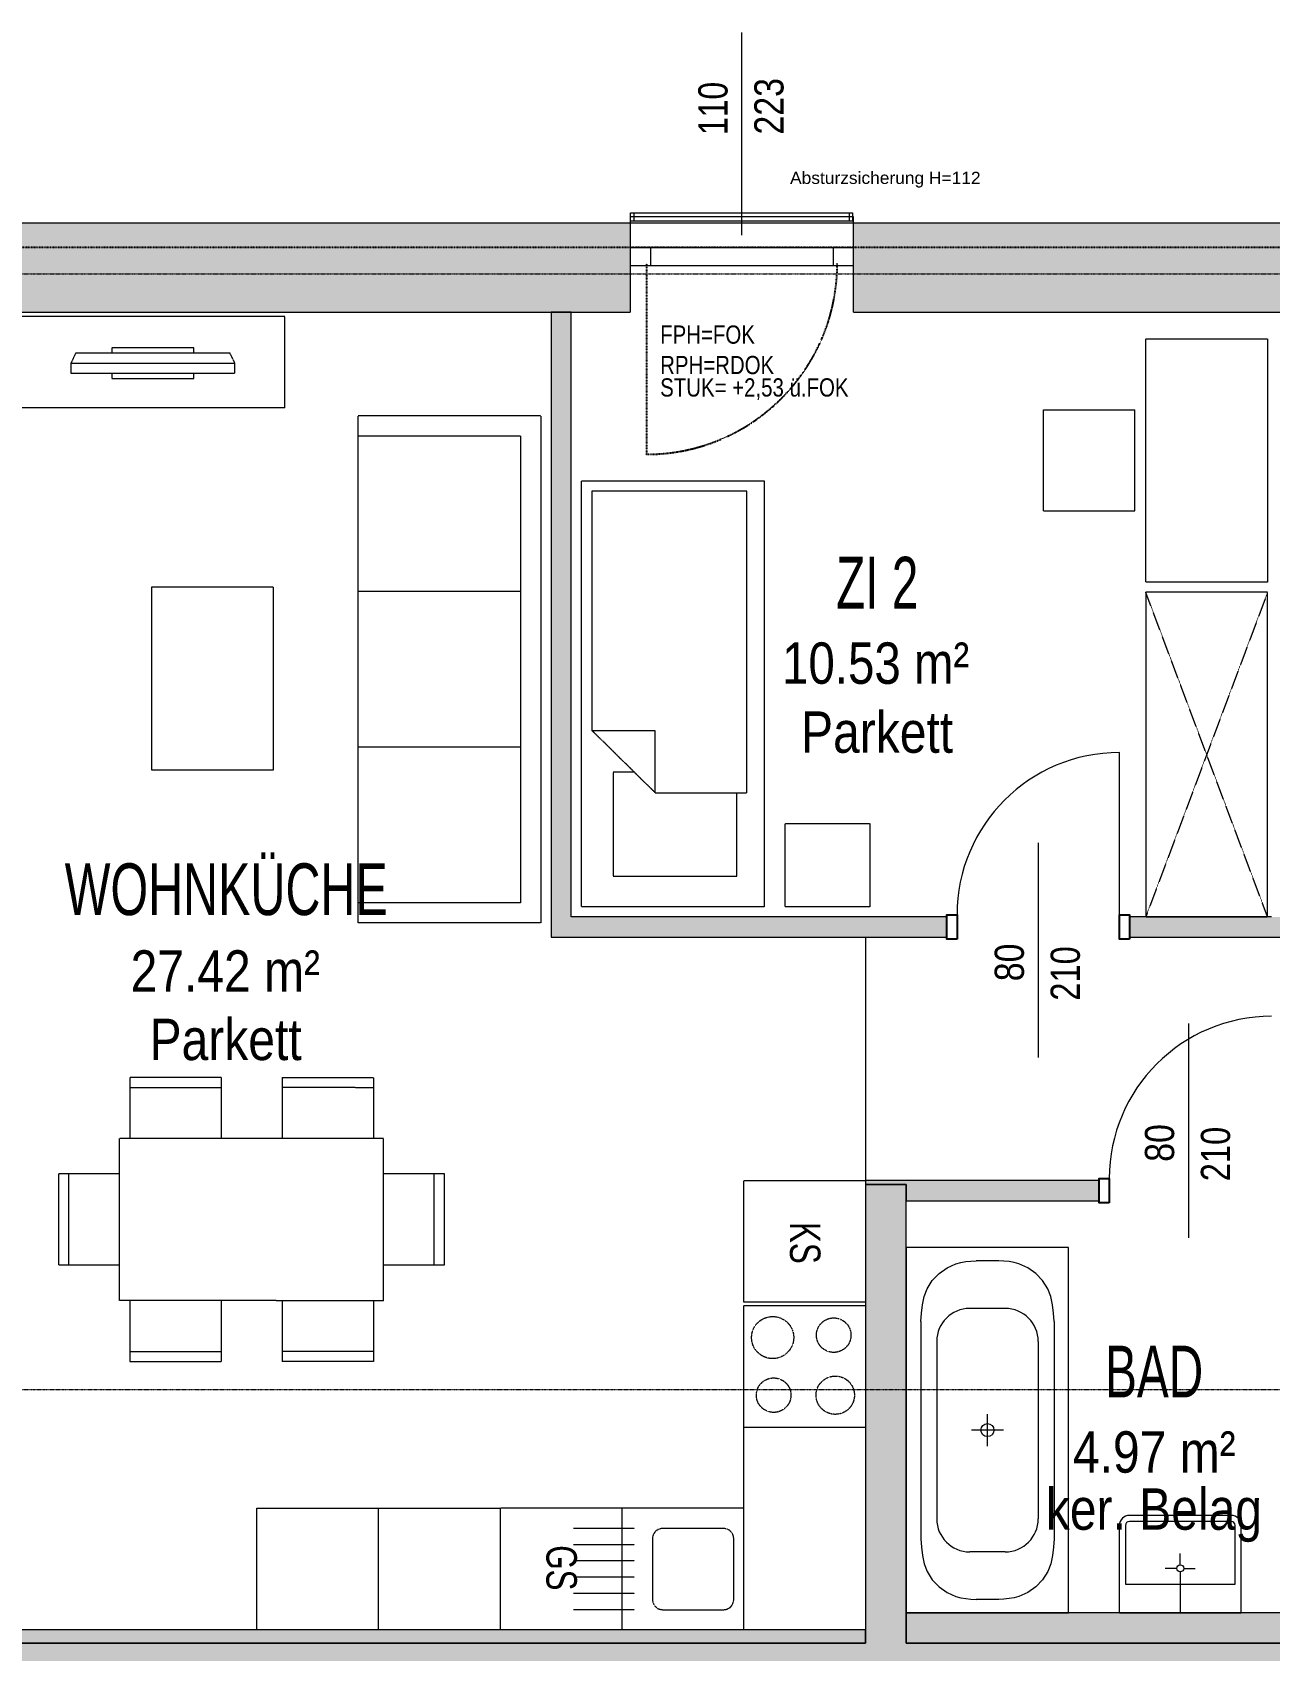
# Model space of a CAD drawing. Header units: millimetres. Extents: x -6934 to 80071, y -6018 to 26687.
# Drawn here: x 1181 to 7275, y 17163 to 25140 of the extents above; entities that cross this region are included whole.
import ezdxf

# ---------------------------------------------------------------- set-up
doc = ezdxf.new("R2010")
doc.units = ezdxf.units.MM
for name, pattern in [('AUSGEZOGEN', [0]), ('PUNKT2_S9', [0.35, 0.15, -0.1, 0, -0.1]), ('STRICHLINIE2_S3', [0.25, 0.15, -0.1]), ('STRICHLINIE_S4', [0.33, 0.25, -0.08]), ('STRICHPUNKT2_S5', [0.48, 0.35, -0.13]), ('VERDECKT2_S2', [0.18, 0.1, -0.08])]:
    doc.linetypes.add(name, pattern=pattern)
for name, color, linetype, lineweight in [('Achsen', 30, 'STRICHPUNKT2_S5', 20), ('Beschriftung Fenster-Tür', 7, 'AUSGEZOGEN', 13), ('Bodenfläche', 7, 'AUSGEZOGEN', 13), ('Decke', 7, 'AUSGEZOGEN', 25), ('Dämmung', 7, 'AUSGEZOGEN', 13), ('Geländer_ Handlauf', 7, 'AUSGEZOGEN', 13), ('Parapethöhe 1_100', 7, 'AUSGEZOGEN', 13), ('Parapethöhe 1_50', 7, 'AUSGEZOGEN', 13), ('Raum-Beschriftung', 7, 'AUSGEZOGEN', 13), ('Raum-Top-Beschriftung', 7, 'AUSGEZOGEN', 13), ('Sanitär', 5, 'AUSGEZOGEN', 13), ('Text 1_50', 7, 'AUSGEZOGEN', 13), ('Türen', 7, 'AUSGEZOGEN', 13), ('Wand Beton tragend', 253, 'AUSGEZOGEN', 35), ('Wand Trockenbau', 7, 'AUSGEZOGEN', 13)]:
    doc.layers.add(name, color=color, linetype=linetype, lineweight=lineweight)
doc.layers.add('Möblierung AG', color=8, linetype='AUSGEZOGEN')
doc.styles.add('ARIAL', font='arial.ttf')
doc.styles.add('Manrope', font='')
doc.styles.get('Manrope').set_extended_font_data('Manrope')

msp = doc.modelspace()

# ---------------------------------------------------------------- hatches: boundary and pattern name
at = {"layer": 'Wand Beton tragend', "linetype": 'AUSGEZOGEN', "lineweight": 13, "true_color": 0xe92222, "transparency": 33554687}
h = msp.add_hatch(color=22, dxfattribs=at)
h.paths.add_polyline_path([(0.4, 23760), (4125.4, 23760), (4125.4, 24200), (0.4, 24200)])
h.paths.add_polyline_path([(5225.4, 23760), (9270.4, 23760), (9270.4, 24200), (5225.4, 24200)])
h.paths.add_polyline_path([(11850.4, 24080), (11850.4, 23760), (12270.4, 23760), (12270.4, 24200), (11270.4, 24200), (11270.4, 23760), (11650.4, 23760), (11650.4, 24080)])
h.paths.add_polyline_path([(14660.4, 24200), (13880.4, 24200), (13880.4, 23760), (14660.4, 23760)])
at = {"layer": 'Wand Beton tragend', "linetype": 'AUSGEZOGEN', "lineweight": 13, "transparency": 33554687}
for points in [[(5285.4, 17000), (5285.4, 14120), (5485.4, 14120), (5485.4, 19460), (5285.4, 19460), (5285.4, 17200), (5385.4, 17200), (5385.4, 17000)], [(440.4, 17000), (5385.4, 17000), (5385.4, 17200), (440.4, 17200)], [(5485.4, 17000), (7935.4, 17000), (7935.4, 17200), (5485.4, 17200)]]:
    msp.add_hatch(color=94, dxfattribs=at).paths.add_polyline_path(points)
at = {"layer": 'Wand Trockenbau', "linetype": 'AUSGEZOGEN', "lineweight": 13, "transparency": 33554687}
for points in [[(3735.4, 23760), (3735.4, 20680), (3835.4, 20680), (3835.4, 23760)], [(5485.4, 17200), (7935.4, 17200), (7935.4, 17350), (5485.4, 17350)], [(440.4, 17200), (5285.4, 17200), (5285.4, 17265), (440.4, 17265)]]:
    msp.add_hatch(color=30, dxfattribs=at).paths.add_polyline_path(points)
h = msp.add_hatch(color=30, dxfattribs=at)
h.paths.add_polyline_path([(6585.4, 20680), (9995.4, 20680), (9995.4, 20780), (6585.4, 20780)])
h.paths.add_polyline_path([(11650.4, 20680), (11650.4, 20780), (10895.4, 20780), (10895.4, 20680)])
h.paths.add_polyline_path([(3835.4, 20680), (5685.4, 20680), (5685.4, 20780), (3835.4, 20780)])
h = msp.add_hatch(color=30, dxfattribs=at)
h.paths.add_polyline_path([(5485.4, 19380), (6435.4, 19380), (6435.4, 19480), (5285.4, 19480), (5285.4, 19460), (5485.4, 19460)])
h.paths.add_polyline_path([(9105.4, 19380), (9335.4, 19380), (9335.4, 19480), (9105.4, 19480)])
h.paths.add_polyline_path([(10385.4, 19380), (10385.4, 19480), (10235.4, 19480), (10235.4, 19380)])
h.paths.add_polyline_path([(8205.4, 19480), (7335.4, 19480), (7335.4, 19380), (8205.4, 19380)])

# ---------------------------------------------------------------- linework, layer by layer
at = {"layer": 'Achsen', "color": 8, "linetype": 'PUNKT2_S9', "lineweight": 13, "transparency": 33554687}
for p, q in [((-3882.1, 23950), (49404, 23950)), ((-3882.1, 18450), (49404, 18450))]:
    msp.add_line(p, q, dxfattribs=at)
at = {"layer": 'Beschriftung Fenster-Tür', "color": 7, "linetype": 'AUSGEZOGEN', "lineweight": 9, "transparency": 33554687}
for p, q in [((4675.4, 24140), (4675.4, 25140)), ((6135.4, 21145.1), (6135.4, 20087.3)), ((6875.4, 20255.1), (6875.4, 19197.3))]:
    msp.add_line(p, q, dxfattribs=at)
at = {"layer": 'Decke', "color": 7, "linetype": 'VERDECKT2_S2', "lineweight": -3, "transparency": 33554687}
msp.add_line((14980.4, 24080), (120.4, 24080), dxfattribs=at)
at = {"layer": 'Dämmung', "color": 7, "linetype": 'AUSGEZOGEN', "lineweight": 9, "transparency": 33554687}
msp.add_line((5225.4, 24200), (4125.4, 24200), dxfattribs=at)
at = {"layer": 'Geländer_ Handlauf', "color": 7, "linetype": 'AUSGEZOGEN', "lineweight": 5, "transparency": 33554687}
for p, q in [((4126.7, 24250), (5221.2, 24250)), ((4126.7, 24210), (4126.7, 24250)), ((4142.7, 24250), (4142.7, 24210)), ((5205.2, 24210), (5205.2, 24250)), ((5221.2, 24250), (5221.2, 24210)), ((5221.2, 24210), (4126.7, 24210))]:
    msp.add_line(p, q, dxfattribs=at)
at = {"layer": 'Möblierung AG', "color": 8, "linetype": 'STRICHLINIE_S4', "lineweight": 9, "transparency": 33554687}
for p, q in [((2424.1, 23739.9), (1124.1, 23739.9)), ((2424.1, 23289.9), (2424.1, 23739.9)), ((6665.4, 23630), (7265.4, 23630)), ((6665.4, 22430), (6665.4, 23630)), ((7265.4, 23630), (7265.4, 22430)), ((1394.2, 23559.4), (1369.9, 23509.4)), ((2154, 23559.4), (1394.2, 23559.4)), ((1976.1, 23584.4), (1572, 23584.4)), ((1572, 23584.4), (1572, 23559.4)), ((1976.1, 23559.4), (1976.1, 23584.4)), ((2178.2, 23509.4), (2154, 23559.4)), ((1369.9, 23509.4), (1369.9, 23459.4)), ((1369.9, 23509.4), (2178.2, 23509.4)), ((1369.9, 23459.4), (2178.2, 23459.4)), ((1572, 23459.4), (1572, 23434.4)), ((1976.1, 23434.4), (1976.1, 23459.4)), ((2178.2, 23459.4), (2178.2, 23509.4)), ((1572, 23434.4), (1976.1, 23434.4)), ((2424.1, 23289.9), (1124.1, 23289.9)), ((3685.4, 23250), (2785.4, 23250)), ((2785.4, 20750), (2785.4, 23250)), ((3685.4, 23250), (3685.4, 20750)), ((6161.2, 23280), (6611.2, 23280)), ((6161.2, 22780), (6161.2, 23280)), ((6611.2, 22780), (6611.2, 23280)), ((3585.4, 23150), (2785.4, 23150)), ((3585.4, 23150), (3585.4, 20850)), ((3885.4, 20830), (3885.3, 22930)), ((3885.3, 22930), (4785.3, 22930)), ((4785.3, 22930), (4785.4, 20830)), ((3937.2, 22878.8), (3937.3, 21698.8)), ((4700, 22878.8), (3937.2, 22878.8)), ((4700.1, 21391.4), (4700, 22878.8)), ((6611.2, 22780), (6161.2, 22780)), ((7265.4, 22430), (6665.4, 22430)), ((2368.1, 22405.6), (1768.1, 22405.6)), ((1768.1, 22405.6), (1768.1, 21505.6)), ((2368.1, 21505.6), (2368.1, 22405.6)), ((3585.4, 22383.3), (2785.4, 22383.3)), ((7265.4, 22380), (6665.4, 22380)), ((6665.4, 22380), (6665.4, 20780)), ((7265.4, 22380), (6665.4, 20780)), ((7265.4, 20780), (6665.4, 22380)), ((7265.4, 20780), (7265.4, 22380)), ((4249.2, 21391.4), (3937.3, 21698.8)), ((3937.3, 21698.8), (4249.2, 21698.8)), ((4249.2, 21391.4), (4249.2, 21698.8)), ((3585.4, 21616.7), (2785.4, 21616.7)), ((1768.1, 21505.6), (2368.1, 21505.6)), ((4041.3, 21493.8), (4041.3, 20981.3)), ((4145.3, 21493.8), (4041.3, 21493.8)), ((4249.2, 21391.3), (4700.1, 21391.4)), ((4650.1, 20981.4), (4650.1, 21391.4)), ((4889.4, 20830), (4889.4, 21240)), ((4889.4, 21240), (5305.2, 21240)), ((5305.2, 21240), (5305.2, 20830)), ((4041.3, 20981.3), (4650.1, 20981.4)), ((3585.4, 20850), (2785.4, 20850)), ((4785.4, 20830), (3885.4, 20830)), ((5305.2, 20830), (4889.4, 20830)), ((3685.4, 20750), (2785.4, 20750)), ((6665.4, 20780), (7265.4, 20780)), ((1660.4, 19988.2), (1660.3, 19688.2)), ((2110.4, 19988.2), (1660.4, 19988.2)), ((2110.4, 19988.2), (2110.3, 19688.2)), ((2410.4, 19988.2), (2410.3, 19688.2)), ((2410.4, 19988.2), (2860.4, 19988.1)), ((2860.4, 19988.1), (2860.3, 19688.1)), ((1660.3, 19938.2), (2110.3, 19938.2)), ((2860.3, 19938.1), (2410.3, 19938.2)), ((1610.2, 18888.3), (1610.3, 19688.3)), ((2910.3, 19688.1), (1610.3, 19688.3)), ((2910.2, 18888.1), (2910.3, 19688.1)), ((1310.2, 19063.3), (1310.3, 19513.3)), ((1610.3, 19513.3), (1310.3, 19513.3)), ((1360.3, 19063.3), (1360.3, 19513.3)), ((3210.3, 19513.1), (2910.3, 19513.1)), ((3160.3, 19063.1), (3160.3, 19513.1)), ((3210.2, 19063.1), (3210.3, 19513.1)), ((1610.2, 19063.3), (1310.2, 19063.3)), ((3210.2, 19063.1), (2910.2, 19063.1)), ((2910.2, 18888.1), (1610.2, 18888.3)), ((1660.2, 18888.2), (1660.2, 18588.2)), ((2110.2, 18888.2), (2110.2, 18588.2)), ((2410.2, 18888.2), (2410.2, 18588.2)), ((2860.2, 18888.1), (2860.2, 18588.1)), ((1660.2, 18638.2), (2110.2, 18638.2)), ((1660.2, 18588.2), (2110.2, 18588.2)), ((2860.2, 18638.1), (2410.2, 18638.2)), ((2860.2, 18588.1), (2410.2, 18588.2))]:
    msp.add_line(p, q, dxfattribs=at)
at = {"layer": 'Raum-Top-Beschriftung', "color": 252, "linetype": 'AUSGEZOGEN', "lineweight": 5, "transparency": 33554687}
msp.add_line((5285.4, 20680), (5285.4, 19480), dxfattribs=at)
at = {"layer": 'Sanitär', "color": 8, "linetype": 'STRICHLINIE2_S3', "lineweight": 9, "transparency": 33554687}
for p, q in [((4685.4, 18880), (4685.4, 19480)), ((4685.4, 19480), (5285.4, 19480)), ((5285.4, 19480), (5285.4, 18880)), ((5285.4, 18880), (4685.4, 18880)), ((4685.4, 17265), (4685.4, 18865)), ((4685.4, 18865), (5285.4, 18865)), ((4685.4, 18865), (5285.4, 18865)), ((4685.4, 18265), (5285.4, 18265)), ((5285.4, 18265), (5285.4, 17265)), ((2285.4, 17265), (2285.4, 17865)), ((2285.4, 17865), (3485.4, 17865)), ((2885.4, 17265), (2885.4, 17865)), ((4685.4, 17865), (3485.4, 17865)), ((3485.4, 17865), (3485.4, 17265)), ((4085.4, 17265), (4085.4, 17865)), ((4146.8, 17765), (3846.8, 17765)), ((4235.4, 17715), (4235.4, 17415)), ((4585.4, 17765), (4285.4, 17765)), ((4635.4, 17415), (4635.4, 17715)), ((4146.8, 17685), (3846.8, 17685)), ((4146.8, 17605), (3846.8, 17605)), ((4146.8, 17525), (3846.8, 17525)), ((4146.8, 17445), (3846.8, 17445)), ((4146.8, 17365), (3846.8, 17365)), ((4285.4, 17365), (4585.4, 17365)), ((5285.4, 17265), (2285.4, 17265))]:
    msp.add_line(p, q, dxfattribs=at)
at = {"layer": 'Sanitär', "color": 8, "linetype": 'AUSGEZOGEN', "lineweight": 9, "transparency": 33554687}
for p, q in [((6285.4, 19150), (5485.4, 19150)), ((5485.4, 19150), (5485.4, 17350)), ((6285.4, 17350), (6285.4, 19150)), ((5941.7, 19085), (5829.1, 19085)), ((5973, 18850), (5797.8, 18850)), ((5556.6, 18785), (5556.6, 17715)), ((6214.1, 18785), (6214.1, 17715)), ((5635.4, 18687.6), (5635.4, 17812.4)), ((6135.4, 18687.6), (6135.4, 17812.4)), ((5885.4, 18171.5), (5885.4, 18328.5)), ((5963.9, 18250), (5806.9, 18250)), ((7085.9, 17830), (6584.6, 17830)), ((7085.9, 17800), (6584.9, 17800)), ((6535.4, 17350), (6535.4, 17780.5)), ((6565.4, 17780), (6565.4, 17490)), ((7105.4, 17490), (7105.4, 17781)), ((7135.4, 17350), (7135.4, 17780.5)), ((5973, 17650), (5797.8, 17650)), ((6835.4, 17585.9), (6835.4, 17642.6)), ((6818.2, 17568.7), (6761.5, 17568.7)), ((6835.4, 17551.5), (6835.4, 17350)), ((6852.6, 17568.7), (6909.3, 17568.7)), ((6565.4, 17490), (7105.4, 17490)), ((5941.7, 17415), (5829.1, 17415)), ((5485.4, 17350), (6285.4, 17350)), ((6535.4, 17350), (7135.4, 17350))]:
    msp.add_line(p, q, dxfattribs=at)
for points in [[(5556.6, 18785), (5559.8, 18827), (5564.9, 18868.3), (5573.8, 18908.4), (5588.5, 18946.7), (5613.8, 18987.1), (5647.1, 19022.4), (5686.5, 19050.8), (5730, 19070.3), (5754.3, 19076.7), (5778.9, 19080.7), (5803.9, 19083.2), (5829.1, 19085)], [(6214.1, 18785), (6211, 18827), (6205.9, 18868.3), (6197, 18908.4), (6182.3, 18946.7), (6157, 18987.1), (6123.7, 19022.4), (6084.3, 19050.8), (6040.7, 19070.3), (6016.5, 19076.7), (5991.8, 19080.7), (5966.8, 19083.2), (5941.7, 19085)], [(5556.6, 17715), (5559.8, 17673), (5564.9, 17631.7), (5573.8, 17591.6), (5588.5, 17553.3), (5613.8, 17512.9), (5647.1, 17477.6), (5686.5, 17449.2), (5730, 17429.7), (5754.3, 17423.3), (5778.9, 17419.3), (5803.9, 17416.8), (5829.1, 17415)], [(6214.1, 17715), (6211, 17673), (6205.9, 17631.7), (6197, 17591.6), (6182.3, 17553.3), (6157, 17512.9), (6123.7, 17477.6), (6084.3, 17449.2), (6040.7, 17429.7), (6016.5, 17423.3), (5991.8, 17419.3), (5966.8, 17416.8), (5941.7, 17415)]]:
    msp.add_lwpolyline(points, dxfattribs=at)
at = {"layer": 'Sanitär', "color": 8, "linetype": 'STRICHLINIE2_S3', "lineweight": 9, "transparency": 33554687}
for centre, radius in [((4827.3, 18706.3), 103.7), ((5128.1, 18718.1), 85.1), ((4832.3, 18422.3), 85.1), ((5135.7, 18422.2), 94.4)]:
    msp.add_circle(centre, radius, dxfattribs=at)
at = {"layer": 'Sanitär', "color": 8, "linetype": 'AUSGEZOGEN', "lineweight": 9, "transparency": 33554687}
msp.add_circle((5885.4, 18250), 32, dxfattribs=at)
for centre, radius, start, end in [((5797.8, 18687.6), 162.4, 90, 180), ((5973, 18687.6), 162.4, 0, 90), ((5797.8, 17812.4), 162.4, 180, 270), ((5973, 17812.4), 162.4, 270, 0), ((6584.9, 17780.5), 49.5, 89.99984, 179.99984), ((6584.9, 17780.5), 19.5, 89.99985, 179.99984), ((7085.9, 17780.5), 49.5, 0, 90), ((7085.9, 17780.5), 19.5, 0, 90), ((6835.4, 17568.7), 17.2, 179.99992, 179.9999)]:
    msp.add_arc(centre, radius, start, end, dxfattribs=at)
at = {"layer": 'Sanitär', "color": 8, "linetype": 'STRICHLINIE2_S3', "lineweight": 9, "transparency": 33554687}
for centre, start, end in [((4285.4, 17715), 89.9999, 179.9999), ((4585.4, 17715), 360, 89.99991), ((4285.4, 17415), 179.9999, 269.99991), ((4585.4, 17415), 269.99991, 0.00003)]:
    msp.add_arc(centre, 50, start, end, dxfattribs=at)
at = {"layer": 'Türen', "color": 7, "linetype": 'AUSGEZOGEN', "lineweight": 5, "transparency": 33554687}
msp.add_line((6535.4, 20790), (6535.4, 21590), dxfattribs=at)
at = {"layer": 'Türen', "color": 7, "linetype": 'AUSGEZOGEN', "lineweight": -3, "transparency": 33554687}
for points in [[(5735.4, 20670), (5685.4, 20670), (5685.4, 20790), (5735.4, 20790), (5735.4, 20670)], [(6585.4, 20670), (6535.4, 20670), (6535.4, 20790), (6585.4, 20790), (6585.4, 20670)], [(6485.4, 19370), (6435.4, 19370), (6435.4, 19490), (6485.4, 19490), (6485.4, 19370)]]:
    msp.add_lwpolyline(points, dxfattribs=at)
at = {"layer": 'Türen', "color": 7, "linetype": 'AUSGEZOGEN', "lineweight": 5, "transparency": 33554687}
for centre in [(6535.4, 20790), (7285.4, 19490)]:
    msp.add_arc(centre, 800, 90, 180, dxfattribs=at)
at = {"layer": 'Wand Beton tragend', "color": 7, "linetype": 'AUSGEZOGEN', "lineweight": 18, "transparency": 33554687}
for p, q in [((4125.4, 24200), (0.4, 24200)), ((4125.4, 24200), (4125.4, 23760)), ((5225.4, 23760), (5225.4, 24200)), ((9270.4, 24200), (5225.4, 24200)), ((440.4, 23760), (4125.4, 23760)), ((5225.4, 23760), (9270.4, 23760)), ((5485.4, 19460), (5285.4, 19460)), ((5285.4, 19460), (5285.4, 17200)), ((5485.4, 17200), (5485.4, 19460)), ((5285.4, 17200), (440.4, 17200)), ((11650.4, 17200), (5485.4, 17200))]:
    msp.add_line(p, q, dxfattribs=at)
at = {"layer": 'Wand Beton tragend', "color": 5, "linetype": 'PUNKT2_S9', "lineweight": 18, "transparency": 33554687}
for p, q in [((5225.4, 24080), (4125.4, 24080)), ((4125.4, 24080), (4125.4, 23990)), ((5225.4, 23990), (5225.4, 24080)), ((4125.4, 23990), (5225.4, 23990))]:
    msp.add_line(p, q, dxfattribs=at)
at = {"layer": 'Wand Beton tragend', "color": 7, "linetype": 'VERDECKT2_S2', "lineweight": -3, "transparency": 33554687}
msp.add_line((4205.4, 24000), (4205.4, 23060), dxfattribs=at)
at = {"layer": 'Wand Beton tragend', "color": 7, "linetype": 'AUSGEZOGEN', "lineweight": 13, "transparency": 33554687}
for points in [[(4125.4, 24230), (4125.4, 23990), (5225.4, 23990)], [(5225.4, 24230), (4125.4, 24230)], [(5225.4, 23990), (5225.4, 24230)], [(4125.4, 24080), (5225.4, 24080)], [(4225.4, 24080), (4225.4, 23990)], [(5125.4, 24080), (5125.4, 23990)]]:
    msp.add_lwpolyline(points, dxfattribs=at)
at = {"layer": 'Wand Beton tragend', "color": 7, "linetype": 'VERDECKT2_S2', "lineweight": -3, "transparency": 33554687}
msp.add_arc((4205.4, 24000), 940, 270, 0, dxfattribs=at)
at = {"layer": 'Wand Trockenbau', "color": 7, "linetype": 'AUSGEZOGEN', "lineweight": 13, "transparency": 33554687}
for p, q in [((3735.4, 23760), (3735.4, 20680)), ((3835.4, 23760), (3735.4, 23760)), ((3835.4, 20780), (3835.4, 23760)), ((5685.4, 20780), (3835.4, 20780)), ((5685.4, 20780), (5685.4, 20680)), ((6585.4, 20680), (6585.4, 20780)), ((7285.4, 20780), (6585.4, 20780)), ((3735.4, 20680), (5685.4, 20680)), ((6585.4, 20680), (9995.4, 20680)), ((6435.4, 19480), (5285.4, 19480)), ((5285.4, 19480), (5285.4, 19460)), ((6435.4, 19480), (6435.4, 19380)), ((5285.4, 19460), (5485.4, 19460)), ((5485.4, 19460), (5485.4, 19380)), ((5485.4, 19380), (6435.4, 19380))]:
    msp.add_line(p, q, dxfattribs=at)
at = {"layer": 'Wand Trockenbau', "color": 7, "linetype": 'AUSGEZOGEN', "lineweight": 18, "transparency": 33554687}
for p, q in [((7935.4, 17350), (5485.4, 17350)), ((5485.4, 17350), (5485.4, 17200)), ((5285.4, 17265), (440.4, 17265)), ((5285.4, 17200), (5285.4, 17265)), ((440.4, 17200), (5285.4, 17200)), ((5485.4, 17200), (7935.4, 17200))]:
    msp.add_line(p, q, dxfattribs=at)

# ---------------------------------------------------------------- texts
at = {"layer": 'Beschriftung Fenster-Tür', "color": 7, "linetype": 'AUSGEZOGEN', "lineweight": -3, "transparency": 33554687, "char_height": 144, "attachment_point": 7, "rotation": 90, "style": 'ARIAL'}
for s, insert, width in [('\\W0.78;110', (4607.1, 24634.3), 335.582), ('\\W0.83;223', (4882.8, 24636.3), 339.277), ('\\W0.83;80', (6067.1, 20462.8), 245.879), ('\\W0.80;210', (6342.7, 20366.8), 337.378), ('\\W0.83;80', (6807.1, 19572.8), 245.879), ('\\W0.80;210', (7082.8, 19476.8), 337.378)]:
    msp.add_mtext(s, dxfattribs=dict(at, insert=insert, width=width))
at = {"layer": 'Bodenfläche', "color": 8, "linetype": 'AUSGEZOGEN', "lineweight": 13, "transparency": 33554687, "char_height": 204, "attachment_point": 7, "rotation": 359.99999, "style": 'ARIAL'}
for s, insert, width in [('\\W0.83;Parkett', (4967.2, 21586), 837.077), ('\\W0.83;Parkett', (1757.8, 20071.2), 837.07), ('\\W0.83;ker. Belag', (6173.1, 17697.5), 1153.974)]:
    msp.add_mtext(s, dxfattribs=dict(at, insert=insert, width=width))
at = {"layer": 'Parapethöhe 1_100', "color": 7, "linetype": 'AUSGEZOGEN', "lineweight": -3, "transparency": 33554687, "insert": (4273.1, 23604), "char_height": 90, "width": 502.742, "attachment_point": 7, "rotation": 0.00423, "style": 'ARIAL'}
msp.add_mtext('\\W0.80;FPH=FOK', dxfattribs=at)
at = {"layer": 'Parapethöhe 1_50', "color": 7, "linetype": 'AUSGEZOGEN', "lineweight": -3, "transparency": 33554687, "char_height": 90, "attachment_point": 7, "rotation": 0.00423, "style": 'ARIAL'}
for s, insert, width in [('\\W0.80;RPH=RDOK', (4273.1, 23454), 597.81), ('\\W0.80;STUK= +2,53 ü.FOK', (4273.1, 23328), 964.027)]:
    msp.add_mtext(s, dxfattribs=dict(at, insert=insert, width=width))
at = {"layer": 'Raum-Beschriftung', "color": 8, "linetype": 'AUSGEZOGEN', "lineweight": 13, "transparency": 33554687, "attachment_point": 7, "rotation": 359.99999, "style": 'ARIAL'}
for s, insert, char_height, width in [('\\W0.66;ZI 2', (5140, 22299.9), 255, 493.574), ('\\W0.82;10.53 m²', (4873.6, 21926), 204, 1020.607), ('\\W0.67;WOHNKÜCHE', (1339.9, 20785.1), 255, 1668.586), ('\\W0.83;27.42 m²', (1664.3, 20411.2), 204, 1021.76), ('\\W0.66;BAD', (6464.9, 18411.3), 255, 573.149), ('\\W0.83;4.97 m²', (6306.3, 18037.5), 204, 889.688)]:
    msp.add_mtext(s, dxfattribs=dict(at, insert=insert, char_height=char_height, width=width))
at = {"layer": 'Sanitär', "color": 8, "linetype": 'AUSGEZOGEN', "lineweight": -3, "transparency": 33554687, "char_height": 150, "attachment_point": 7, "style": 'Manrope'}
for s, insert, width, rotation in [('\\W0.77;KS', (4910.4, 19276.2), 251.668, 269.99983), ('\\W0.77;GS', (3710.4, 17682.8), 269.533, 270.00017)]:
    msp.add_mtext(s, dxfattribs=dict(at, insert=insert, width=width, rotation=rotation))
at = {"layer": 'Text 1_50', "color": 8, "linetype": 'AUSGEZOGEN', "lineweight": -3, "transparency": 33554687, "insert": (4913.1, 24374.7), "char_height": 60, "width": 975.66, "attachment_point": 7, "rotation": 0.00057, "style": 'ARIAL'}
msp.add_mtext('\\W1.02;Absturzsicherung H=112', dxfattribs=at)

doc.saveas('drawing.dxf')
